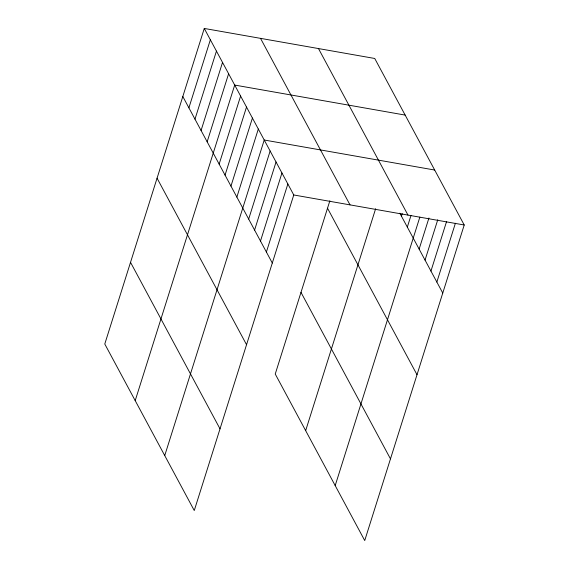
<?xml version="1.0" encoding="UTF-8"?>
<svg xmlns="http://www.w3.org/2000/svg" width="569" height="569" viewBox="0 0 569 569"><rect width="100%" height="100%" fill="white"/><g stroke="black" fill="none" stroke-linecap="round" stroke-linejoin="round"><path stroke-width="0.85" d="M204.271 28.45L104.781 344.01L194.264 510.528L293.76 194.968L204.271 28.45L374.736 58.472L464.219 224.99L364.729 540.55L275.24 374.032L329.864 200.786M188.894 107.847L210.359 39.773M194.982 119.17L216.448 51.096M201.07 130.493L222.529 62.419M207.152 141.816L228.617 73.742M135.202 400.626L234.698 85.066L405.156 115.087M219.143 164.128L240.609 96.054M225.054 175.117L246.512 107.043M230.957 186.106L252.423 118.039M236.86 197.094L258.326 129.028M164.733 455.577L264.229 140.017L434.688 170.039M248.674 219.079L270.14 151.005M254.585 230.068L276.043 161.994M260.488 241.057L281.954 172.99M266.392 252.046L287.857 183.979M305.66 430.648L375.632 208.731M401.415 216.128L402.212 213.61M407.319 227.116L411.031 215.352M335.191 485.599L419.851 217.102M419.133 249.101L428.941 218.005M425.043 260.09L437.76 219.748M430.946 271.079L446.58 221.497M436.85 282.068L455.399 223.24M293.76 194.968L464.219 224.99M318.484 48.564L407.973 215.082M399.843 213.197L442.76 293.056M260.524 38.358L350.013 204.876M327.516 208.211L417.006 374.729M300.987 292.359L390.476 458.877M182.813 96.517L272.302 263.034M157.058 178.189L246.548 344.707M130.529 262.337L220.018 428.855"/></g></svg>
